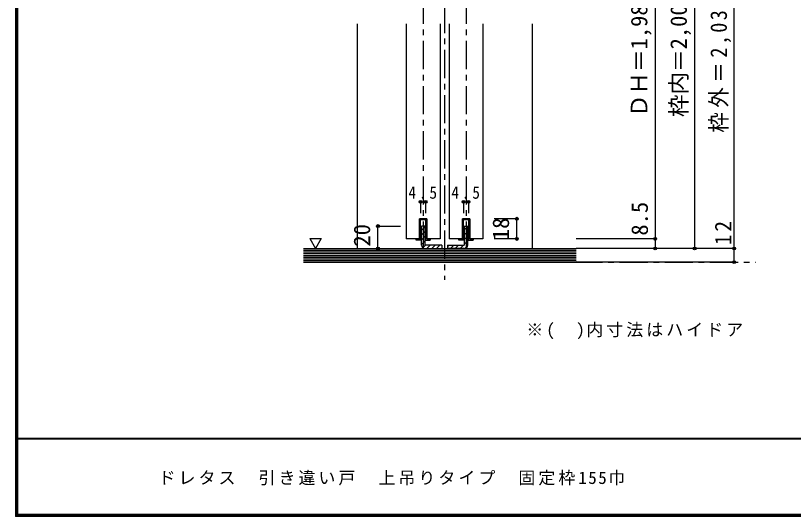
# Model space of a CAD drawing. Units: millimetres, scale not verified. Extents: x -973 to 977, y -718 to 696.
# Drawn here: x -973 to -284, y -701 to -257 of the extents above; entities that cross this region are included whole.
import ezdxf
from ezdxf.enums import TextEntityAlignment as Align

# ---------------------------------------------------------------- set-up
doc = ezdxf.new("R2010")
doc.units = ezdxf.units.MM
doc.header["$LTSCALE"] = 5
doc.header["$PDMODE"] = 32
doc.header["$PDSIZE"] = 2.5
doc.linetypes.add('CHAIN1', pattern=[8, 5, -1, 1, -1])
doc.linetypes.add('DASHED1', pattern=[1.8, 1.2, -0.6])
for name, color, linetype in [('0-1_通り芯', 4, 'CHAIN1'), ('0-3_仕上げ', 2, 'Continuous'), ('0-4_枠', 3, 'Continuous'), ('0-6_扉', 6, 'Continuous'), ('0-7_金物', 7, 'Continuous'), ('0-A_文字', 3, 'Continuous'), ('0-B_寸法', 7, 'Continuous'), ('0-C_ハッチ', 4, 'DASHED1'), ('F-1_枠', 6, 'Continuous'), ('F-A_文字', 7, 'Continuous')]:
    doc.layers.add(name, color=color, linetype=linetype)
doc.styles.add('ＭＳ ゴシック', font='')
doc.styles.get('ＭＳ ゴシック').set_extended_font_data('MS Gothic')

msp = doc.modelspace()

# ---------------------------------------------------------------- linework, layer by layer
at = {"layer": '0-1_通り芯'}
for p, q in [((-593.347, 32.5), (-593.347, -491.081)), ((-612.347, -39.5), (-612.347, -463.5)), ((-574.347, -39.5), (-574.347, -463.5)), ((-718.347, -475.5), (-317.847, -475.5))]:
    msp.add_line(p, q, dxfattribs=at)
at = {"layer": '0-3_仕上げ'}
for p, q in [((-718.347, -463.5), (-476.847, -463.5)), ((-718.347, -475.5), (-476.847, -475.5))]:
    msp.add_line(p, q, dxfattribs=at)
at = {"layer": '0-3_仕上げ', "color": 7}
for p, q in [((-718.347, -465), (-476.847, -465)), ((-718.347, -466.5), (-476.847, -466.5)), ((-718.347, -468), (-476.847, -468)), ((-718.347, -469.5), (-476.847, -469.5)), ((-718.347, -471), (-476.847, -471)), ((-718.347, -472.5), (-476.847, -472.5)), ((-718.347, -474), (-476.847, -474))]:
    msp.add_line(p, q, dxfattribs=at)
at = {"layer": '0-4_枠', "color": 4}
for p, q in [((-670.847, -264.5), (-670.847, -463.5)), ((-515.847, -264.5), (-515.847, -463.5))]:
    msp.add_line(p, q, dxfattribs=at)
at = {"layer": '0-6_扉'}
for p, q in [((-627.347, -264.5), (-627.347, -455)), ((-597.347, -264.5), (-597.347, -455)), ((-589.347, -264.5), (-589.347, -455)), ((-559.347, -264.5), (-559.347, -455)), ((-615.597, -437), (-615.597, -455)), ((-609.097, -437), (-615.597, -437)), ((-609.097, -437), (-609.097, -455)), ((-577.597, -437), (-577.597, -455)), ((-571.097, -437), (-577.597, -437)), ((-571.097, -437), (-571.097, -455)), ((-615.597, -455), (-627.347, -455)), ((-597.347, -455), (-609.097, -455)), ((-577.597, -455), (-589.347, -455)), ((-559.347, -455), (-571.097, -455))]:
    msp.add_line(p, q, dxfattribs=at)
at = {"layer": '0-7_金物'}
for p, q in [((-615.597, -455), (-615.597, -437)), ((-615.597, -437), (-609.097, -437)), ((-614.597, -456), (-614.597, -438)), ((-610.097, -438), (-614.597, -438)), ((-610.097, -438), (-610.097, -456)), ((-609.097, -437), (-609.097, -455)), ((-577.597, -455), (-577.597, -437)), ((-577.597, -437), (-571.097, -437)), ((-576.597, -456), (-576.597, -438)), ((-572.097, -438), (-576.597, -438)), ((-572.097, -438), (-572.097, -456)), ((-571.097, -437), (-571.097, -455)), ((-618.597, -455), (-615.597, -455)), ((-618.597, -456), (-618.597, -455)), ((-614.597, -456), (-618.597, -456)), ((-610.097, -456), (-606.097, -456)), ((-609.097, -455), (-606.097, -455)), ((-606.097, -455), (-606.097, -456)), ((-580.597, -455), (-577.597, -455)), ((-580.597, -456), (-580.597, -455)), ((-576.597, -456), (-580.597, -456)), ((-572.097, -456), (-568.097, -456)), ((-571.097, -455), (-568.097, -455)), ((-568.097, -455), (-568.097, -456))]:
    msp.add_line(p, q, dxfattribs=at)
at = {"layer": '0-7_金物', "color": 3}
for p, q in [((-610.847, -443.5), (-613.847, -443.5)), ((-613.847, -460.5), (-613.847, -443.5)), ((-610.847, -443.5), (-610.847, -460.5)), ((-575.847, -443.5), (-572.847, -443.5)), ((-575.847, -443.5), (-575.847, -460.5)), ((-572.847, -460.5), (-572.847, -443.5)), ((-595.847, -460.5), (-610.847, -460.5)), ((-595.847, -460.5), (-595.847, -463.5)), ((-590.847, -460.5), (-590.847, -463.5)), ((-590.847, -460.5), (-575.847, -460.5)), ((-610.847, -463.5), (-595.847, -463.5)), ((-575.847, -463.5), (-590.847, -463.5))]:
    msp.add_line(p, q, dxfattribs=at)
for centre, start, end in [((-610.847, -460.5), 180, 270), ((-575.847, -460.5), 270, 0)]:
    msp.add_arc(centre, 3, start, end, dxfattribs=at)
at = {"layer": '0-A_文字', "color": 7}
msp.add_line((-712.782, -454.686), (-707.782, -463.347), dxfattribs=at)
msp.add_lwpolyline([(-712.782, -454.686), (-702.782, -454.686), (-707.782, -463.347)], dxfattribs=at)
at = {"layer": '0-B_寸法', "color": 4}
for p, q in [((-371.847, -25.5), (-371.847, -463.5)), ((-336.847, -475.5), (-336.847, -25.5)), ((-406.847, -55.5), (-406.847, -463.5)), ((-614.597, -422), (-614.597, -432)), ((-614.597, -422), (-610.097, -422)), ((-610.097, -422), (-610.097, -432)), ((-576.597, -422), (-576.597, -432)), ((-576.597, -422), (-572.097, -422)), ((-572.097, -422), (-572.097, -432)), ((-529.347, -437), (-549.347, -437)), ((-529.347, -455), (-529.347, -437)), ((-652.347, -443.5), (-632.347, -443.5)), ((-652.347, -463.5), (-652.347, -443.5)), ((-529.347, -455), (-549.347, -455)), ((-406.847, -455), (-476.847, -455)), ((-652.347, -463.5), (-632.347, -463.5)), ((-336.847, -463.5), (-476.847, -463.5)), ((-336.847, -475.5), (-476.847, -475.5))]:
    msp.add_line(p, q, dxfattribs=at)
at = {"layer": '0-B_寸法'}
for p in [(-614.597, -422), (-610.097, -422), (-576.597, -422), (-572.097, -422), (-529.347, -437), (-652.347, -443.5), (-529.347, -455), (-406.847, -455), (-652.347, -463.5), (-406.847, -463.5), (-371.847, -463.5), (-371.847, -463.5), (-336.847, -463.5), (-336.847, -475.5)]:
    msp.add_point(p, dxfattribs=at)
at = {"layer": '0-C_ハッチ', "linetype": 'Continuous'}
for p, q in [((-613.847, -447.145), (-610.847, -444.145)), ((-575.847, -446.982), (-572.847, -443.982)), ((-613.847, -451.388), (-610.847, -448.388)), ((-613.847, -455.631), (-610.847, -452.631)), ((-575.847, -451.225), (-572.847, -448.225)), ((-575.847, -455.468), (-572.847, -452.468)), ((-613.847, -459.873), (-610.847, -456.873)), ((-612.638, -462.907), (-610.231, -460.5)), ((-608.988, -463.5), (-605.988, -460.5)), ((-604.746, -463.5), (-601.746, -460.5)), ((-600.503, -463.5), (-597.503, -460.5)), ((-590.847, -461.982), (-589.365, -460.5)), ((-588.122, -463.5), (-585.122, -460.5)), ((-583.879, -463.5), (-580.879, -460.5)), ((-579.637, -463.5), (-576.637, -460.5)), ((-575.847, -459.71), (-572.847, -456.71)), ((-575.353, -463.459), (-572.887, -460.993)), ((-596.261, -463.5), (-595.848, -463.087))]:
    msp.add_line(p, q, dxfattribs=at)
at = {"layer": 'F-1_枠'}
for p, q in [((-973.347, 695.833), (-973.347, -700.833)), ((-972.514, 695.833), (-972.514, -700.833)), ((-971.68, 695.833), (-971.68, -700.833)), ((976.653, -631.667), (-973.347, -631.667)), ((976.653, -632.5), (-973.347, -632.5)), ((976.653, -699.167), (-973.347, -699.167)), ((976.653, -700), (-973.347, -700)), ((976.653, -700.833), (-973.347, -700.833))]:
    msp.add_line(p, q, dxfattribs=at)

# ---------------------------------------------------------------- texts
at = {"layer": '0-A_文字', "color": 7, "insert": (-520.908, -543.768), "char_height": 11, "attachment_point": 7, "style": 'ＭＳ ゴシック'}
msp.add_mtext('\\T1.18;※(\u3000)内寸法はハイドア', dxfattribs=at)
at = {"layer": '0-B_寸法', "style": 'ＭＳ ゴシック'}
for s, p in [('ＤＨ＝1,983 (2,183)', (-409.347, -347)), ('枠内＝2,005 (2,205)', (-374.347, -347)), ('8.5', (-408.847, -452)), ('18', (-531.847, -456)), ('20', (-654.847, -461.707))]:
    msp.add_text(s, height=14.66, rotation=90, dxfattribs=at).set_placement(p, align=Align.BOTTOM_LEFT)
at = {"layer": '0-B_寸法', "char_height": 14.66, "attachment_point": 7, "rotation": 90, "style": 'ＭＳ ゴシック'}
for s, insert in [('\\T1.23;\\W0.9;枠外＝2,035\\~(2,235)', (-339.347, -360.75)), ('\\T1.27;\\W0.95;12', (-339.347, -460.5))]:
    msp.add_mtext(s, dxfattribs=dict(at, insert=insert))
at = {"layer": '0-B_寸法', "char_height": 11, "attachment_point": 7, "style": 'ＭＳ ゴシック'}
for insert in [(-625.347, -419.5), (-587.347, -419.5)]:
    msp.add_mtext('\\T1.38;\\W0.9;4.5', dxfattribs=dict(at, insert=insert))
at = {"layer": 'F-A_文字', "insert": (-846.68, -673.333), "char_height": 11, "attachment_point": 7, "style": 'ＭＳ ゴシック'}
msp.add_mtext('\\T1.18;ドレタス\u3000引き違い戸\u3000上吊りタイプ\u3000固定枠155巾', dxfattribs=at)

doc.saveas('drawing.dxf')
